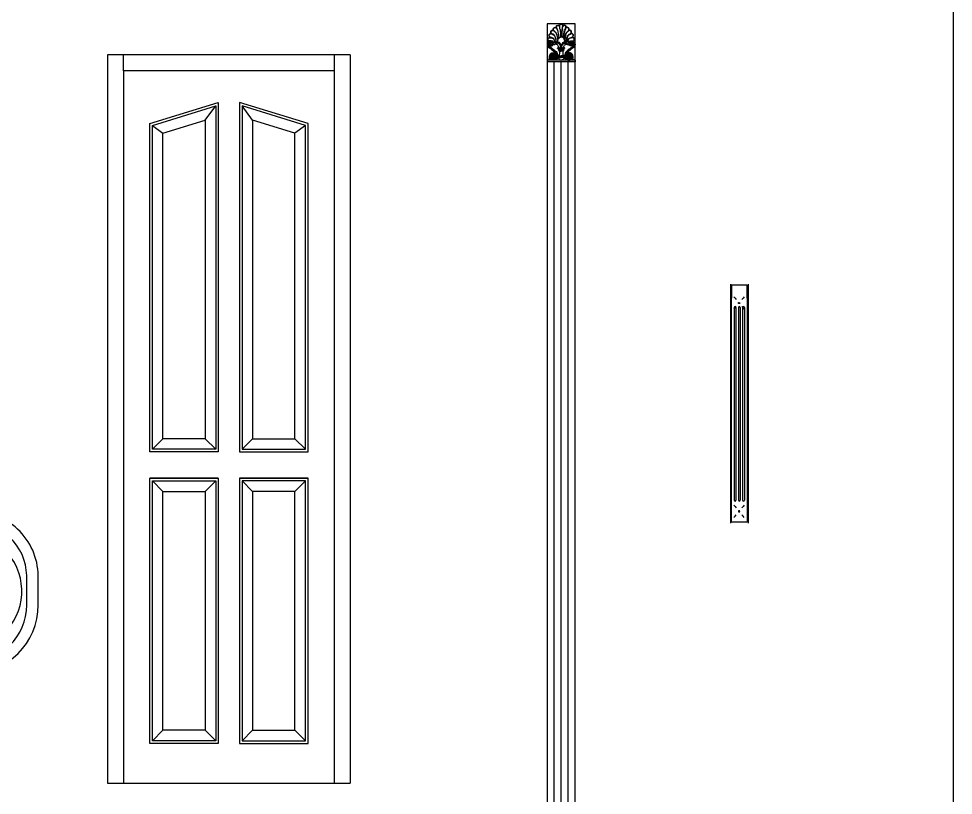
# Model space of a CAD drawing. Header units: millimetres. Extents: x 351279 to 387190, y -1289537 to -1277077.
# Drawn here: x 368363 to 371020, y -1283076 to -1280868 of the extents above; entities that cross this region are included whole.
import ezdxf

# ---------------------------------------------------------------- set-up
doc = ezdxf.new("R2010")
doc.units = ezdxf.units.MM
doc.header["$LTSCALE"] = 20
doc.layers.add('WALL', color=250, linetype='Continuous')
doc.layers.add('组9，电器', color=3, linetype='Continuous')

# ---------------------------------------------------------------- blocks, each defined once
blk = doc.blocks.new('fewgfd')
at = {"layer": '组9，电器', "color": 8}
for p, q in [((47478.1, 17347.4), (47947.9, 17347.4)), ((47947.9, 17347.4), (47478.1, 17347.4)), ((47947.9, 17314.8), (47478.1, 17314.8)), ((47645.3, 17287.8), (47519, 17161.9)), ((47652.2, 17205.7), (47645.4, 17286.6)), ((47656.7, 17204.8), (47681.4, 17282.6)), ((47758.3, 17277.8), (47817.6, 17206.6)), ((47648, 17255.7), (47527.5, 17153.3)), ((47766.6, 17259.1), (47674, 17259.1)), ((47753.6, 17274.7), (47813.3, 17203)), ((47798.6, 17259.1), (47773.9, 17259.1)), ((47817.6, 17206.6), (47813.3, 17203)), ((47282.9, 17166.1), (47282.9, 17082.7)), ((47315.5, 17166.1), (47315.5, 17082.7)), ((48110.6, 17082.7), (48110.6, 17166.1)), ((48143.1, 17082.7), (48143.1, 17166.1)), ((47798.6, 16975.9), (47627.4, 16975.9)), ((47478.1, 16920.1), (47947.9, 16920.1)), ((47478.1, 16887.5), (47947.9, 16887.5))]:
    blk.add_line(p, q, dxfattribs=at)
for centre, radius in [((47748.6, 17287.8), 13.9), ((47934.5, 17157.1), 46.5), ((47934.5, 17157.1), 37.2)]:
    blk.add_circle(centre, radius, dxfattribs=at)
for centre, radius, start, end in [((47466.5, 17164), 183.6, 86.7182, 179.4017), ((47959.6, 17164), 183.6, 0.5983, 93.2818), ((47466.7, 17164), 151.3, 85.6759, 179.1965), ((47487.3, 17128.7), 191.4, 45.2332, 76.5369), ((47663.9, 17287.8), 18.6, 332.7551, 191.0495), ((47748.6, 17287.8), 18.6, 313.189, 295.8617), ((47938.4, 17128.3), 191.4, 102.9515, 136.9099), ((47959.3, 17164), 151.3, 0.8035, 94.3241), ((47493.5, 17122), 164.3, 48.4937, 41.0023), ((47932.5, 17122), 164.3, 143.7922, 141.7961), ((47511.6, 17157.1), 46.5, 42.6902, 23.8997), ((47654.6, 17205.8), 2.38, 181.4952, 336.1215), ((47511.6, 17157.1), 37.2, 42.1343, 19.6159), ((47523, 17157.3), 6.06, 131.131, 318.1396), ((47478.1, 17082.7), 195.2, 180, 270), ((47478.1, 17082.7), 162.7, 180, 270), ((47947.9, 17082.7), 195.2, 270, 0), ((47947.9, 17082.7), 162.7, 270, 0), ((47487.3, 17106.2), 191.4, 283.4631, 317.0748), ((47938.4, 17106.7), 191.4, 223.0901, 257.0485)]:
    blk.add_arc(centre, radius, start, end, dxfattribs=at)
blk = doc.blocks.new('e2wewrewre')
at = {"color": 8}
for p, q in [((54413.6, 22285.3), (53723.6, 22285.3)), ((53723.6, 22285.3), (53723.6, 20215.3)), ((53768.6, 22240.3), (53768.6, 22285.3)), ((54368.6, 22240.3), (54368.6, 22285.3)), ((54413.6, 22285.3), (54413.6, 20215.3)), ((54368.6, 22240.3), (53768.6, 22240.3)), ((53768.6, 22240.3), (53768.6, 20215.3)), ((54368.6, 20215.3), (54368.6, 22240.3)), ((53843.6, 22090.3), (54038.6, 22150.3)), ((53851.1, 22084.8), (54031.1, 22140.2)), ((54001.1, 22099.6), (54031.1, 22140.2)), ((54031.1, 22140.2), (54031.1, 21164.1)), ((54038.6, 22150.3), (54038.6, 21156.6)), ((54293.6, 22090.3), (54098.6, 22150.3)), ((54098.6, 22150.3), (54098.6, 21156.6)), ((54286.1, 22084.8), (54106.1, 22140.2)), ((54136.1, 22099.6), (54106.1, 22140.2)), ((54106.1, 22140.2), (54106.1, 21164.1)), ((53843.6, 21156.6), (53843.6, 22090.3)), ((53881.1, 22062.6), (54001.1, 22099.6)), ((54001.1, 22099.6), (54001.1, 21194.1)), ((54256.1, 22062.6), (54136.1, 22099.6)), ((54136.1, 22099.6), (54136.1, 21194.1)), ((54293.6, 21156.6), (54293.6, 22090.3)), ((53851.1, 22084.8), (53881.1, 22062.6)), ((53851.1, 21164.1), (53851.1, 22084.8)), ((53881.1, 21194.1), (53881.1, 22062.6)), ((54286.1, 22084.8), (54256.1, 22062.6)), ((54256.1, 21194.1), (54256.1, 22062.6)), ((54286.1, 21164.1), (54286.1, 22084.8)), ((53881.1, 21194.1), (53851.1, 21164.1)), ((54001.1, 21194.1), (53881.1, 21194.1)), ((54001.1, 21194.1), (54031.1, 21164.1)), ((54136.1, 21194.1), (54106.1, 21164.1)), ((54136.1, 21194.1), (54256.1, 21194.1)), ((54256.1, 21194.1), (54286.1, 21164.1)), ((54038.6, 21156.6), (53843.6, 21156.6)), ((54038.6, 21156.6), (53843.6, 21156.6)), ((54031.1, 21164.1), (53851.1, 21164.1)), ((54098.6, 21156.6), (54293.6, 21156.6)), ((54098.6, 21156.6), (54293.6, 21156.6)), ((54106.1, 21164.1), (54286.1, 21164.1)), ((54038.6, 21081.6), (53843.6, 21081.6)), ((53843.6, 21081.6), (54038.6, 21081.6)), ((53843.6, 20327.8), (53843.6, 21081.6)), ((54038.6, 21081.6), (54038.6, 20327.8)), ((54098.6, 21081.6), (54098.6, 20327.8)), ((54098.6, 21081.6), (54293.6, 21081.6)), ((54293.6, 21081.6), (54098.6, 21081.6)), ((54293.6, 20327.8), (54293.6, 21081.6)), ((53851.1, 21074.1), (54031.1, 21074.1)), ((53881.1, 21044.1), (53851.1, 21074.1)), ((53851.1, 20335.3), (53851.1, 21074.1)), ((54001.1, 21044.1), (54031.1, 21074.1)), ((54031.1, 21074.1), (54031.1, 20335.3)), ((54286.1, 21074.1), (54106.1, 21074.1)), ((54136.1, 21044.1), (54106.1, 21074.1)), ((54106.1, 21074.1), (54106.1, 20335.3)), ((54256.1, 21044.1), (54286.1, 21074.1)), ((54286.1, 20335.3), (54286.1, 21074.1)), ((53881.1, 21044.1), (54001.1, 21044.1)), ((53881.1, 20365.3), (53881.1, 21044.1)), ((54001.1, 21044.1), (54001.1, 20365.3)), ((54256.1, 21044.1), (54136.1, 21044.1)), ((54136.1, 21044.1), (54136.1, 20365.3)), ((54256.1, 20365.3), (54256.1, 21044.1)), ((53881.1, 20365.3), (53851.1, 20335.3)), ((54001.1, 20365.3), (53881.1, 20365.3)), ((54001.1, 20365.3), (54031.1, 20335.3)), ((54136.1, 20365.3), (54106.1, 20335.3)), ((54136.1, 20365.3), (54256.1, 20365.3)), ((54256.1, 20365.3), (54286.1, 20335.3)), ((54031.1, 20335.3), (53851.1, 20335.3)), ((54106.1, 20335.3), (54286.1, 20335.3)), ((54038.6, 20327.8), (53843.6, 20327.8)), ((54038.6, 20327.8), (53843.6, 20327.8)), ((54098.6, 20327.8), (54293.6, 20327.8)), ((54098.6, 20327.8), (54293.6, 20327.8)), ((53723.6, 20215.3), (54413.6, 20215.3))]:
    blk.add_line(p, q, dxfattribs=at)
blk = doc.blocks.new('A$C12253739')
at = {"layer": 'WALL', "color": 7, "linetype": 'Continuous'}
for p, q in [((225, 210), (225, 200)), ((225, 210), (265, 210)), ((225, 200), (265, 200)), ((305, 210), (265, 210)), ((305, 200), (265, 200)), ((305, 210), (305, 200)), ((0, 30), (530, 30)), ((0, 30), (0, 0)), ((205, 100), (205, 80)), ((205, 100), (265, 100)), ((205, 80), (265, 80)), ((215, 110), (265, 110)), ((215, 110), (215, 100)), ((315, 110), (265, 110)), ((325, 100), (265, 100)), ((325, 80), (265, 80)), ((315, 110), (315, 100)), ((325, 100), (325, 80)), ((530, 30), (530, 0))]:
    blk.add_line(p, q, dxfattribs=at)
for centre in [(118, 100), (411, 100)]:
    blk.add_circle(centre, 10, dxfattribs=at)
for centre, start, end in [((129, 165), 327.3634, 19.9389), ((401, 165), 160.0611, 212.6366)]:
    blk.add_arc(centre, 102, start, end, dxfattribs=at)
for points in [[(242, 622), (238, 649), (233, 672), (229, 684), (237, 699), (249, 708), (265, 715)], [(288, 622), (292, 649), (297, 672), (301, 684), (293, 699), (281, 708), (265, 715)], [(100, 517), (80, 528), (72, 539), (67, 558), (70, 576), (84, 591), (103, 596), (117, 595)], [(185, 616), (173, 653), (173, 671), (185, 685), (205, 690), (223, 687), (230, 678)], [(345, 616), (357, 653), (357, 671), (345, 685), (325, 690), (307, 687), (300, 678)], [(430, 517), (450, 528), (458, 539), (463, 558), (460, 576), (446, 591), (427, 596), (413, 595)], [(40, 390), (17, 399), (13, 423), (27, 454), (47, 459), (62, 456)], [(123, 358), (119, 370), (114, 379), (107, 386), (94, 390), (76, 392), (59, 393), (42, 394), (30, 397), (23, 399), (19, 404), (17, 413), (18, 422), (19, 430), (23, 442), (27, 448), (35, 452), (48, 453), (64, 451), (76, 451)], [(63, 336), (65, 339), (63, 343), (59, 344), (52, 339), (50, 330), (55, 321), (71, 311), (81, 311), (96, 323), (100, 339), (97, 350), (90, 361), (80, 367), (65, 369), (52, 366), (39, 355), (33, 346), (30, 313), (43, 289), (60, 276), (90, 256), (115, 236), (150, 207), (181, 174), (199, 132), (205, 92), (195, 60), (180, 44), (158, 32), (115, 30), (74, 36), (47, 62), (47, 126), (62, 150), (89, 166), (130, 170), (162, 161), (179, 143), (189, 112), (167, 65)], [(40, 390), (72, 388), (107, 380), (121, 354)], [(42, 338), (44, 343), (48, 349), (56, 358), (69, 361)], [(195, 375), (202, 409), (214, 437), (237, 456), (265, 470)], [(335, 375), (328, 409), (316, 437), (293, 456), (265, 470)], [(467, 336), (465, 339), (467, 343), (471, 344), (478, 339), (480, 330), (475, 321), (459, 311), (449, 311), (434, 323), (430, 339), (433, 350), (440, 361), (450, 367), (465, 369), (478, 366), (491, 355), (497, 346), (500, 313), (487, 289), (470, 276), (440, 256), (415, 236), (380, 207), (349, 174), (331, 132), (325, 92), (335, 60), (350, 44), (372, 32), (415, 30), (456, 36), (483, 62), (483, 126), (468, 150), (441, 166), (400, 170), (368, 161), (351, 143), (341, 112), (363, 65)], [(407, 358), (411, 370), (416, 379), (423, 386), (436, 390), (454, 392), (471, 393), (488, 394), (500, 397), (507, 399), (511, 404), (513, 413), (512, 422), (511, 430), (507, 442), (503, 448), (495, 452), (482, 453), (466, 451), (454, 451)], [(490, 390), (458, 388), (423, 380), (409, 354)], [(488, 338), (486, 343), (482, 349), (474, 358), (461, 361)], [(490, 390), (513, 399), (517, 423), (503, 454), (483, 459), (468, 456)], [(196, 252), (194, 255), (195, 257), (225, 265), (226, 264), (232, 261), (235, 258), (237, 254), (239, 248), (241, 252)], [(196, 252), (198, 251), (199, 252), (201, 255), (201, 256), (202, 256), (203, 257), (204, 257), (206, 258)], [(241, 252), (242, 255), (245, 260), (250, 265), (255, 268), (261, 269), (265, 270)], [(265, 258), (265, 247), (260, 225), (248, 221)], [(289, 252), (288, 255), (285, 260), (280, 265), (275, 268), (269, 269), (265, 270)], [(265, 258), (265, 247), (270, 225), (282, 221)], [(334, 252), (336, 255), (335, 257), (305, 265), (304, 264), (298, 261), (295, 258), (293, 254), (291, 248), (289, 252)], [(334, 252), (332, 251), (331, 252), (329, 255), (329, 256), (328, 256), (327, 257), (326, 257), (324, 258)], [(0, 30), (30, 40), (39, 54), (41, 85)], [(109, 103), (92, 110), (74, 117), (65, 117), (61, 113), (59, 100)], [(109, 96), (92, 89), (74, 82), (65, 82), (61, 86), (59, 100)], [(101, 102), (87, 109), (79, 110), (70, 114), (67, 113), (65, 109), (63, 103), (62, 100)], [(101, 97), (87, 90), (79, 89), (70, 85), (67, 86), (65, 90), (63, 96), (62, 100)], [(109, 103), (92, 111), (75, 119), (68, 125), (68, 130), (76, 142)], [(109, 96), (92, 88), (75, 80), (68, 74), (68, 69), (76, 57)], [(104, 110), (90, 115), (83, 120), (74, 123), (73, 127), (74, 131), (77, 136), (79, 140)], [(104, 90), (90, 84), (83, 79), (74, 76), (73, 72), (74, 68), (77, 63), (79, 60)], [(115, 109), (107, 126), (99, 143), (93, 150), (88, 150), (76, 142)], [(115, 90), (107, 73), (99, 56), (93, 49), (88, 49), (76, 57)], [(108, 85), (103, 71), (98, 64), (95, 55), (91, 54), (87, 55), (82, 58), (78, 60)], [(108, 114), (103, 128), (98, 135), (95, 144), (91, 145), (87, 144), (82, 142), (78, 140)], [(115, 109), (108, 126), (101, 144), (101, 153), (105, 157), (118, 160)], [(115, 90), (108, 73), (101, 55), (101, 46), (105, 42), (118, 40)], [(116, 117), (109, 131), (108, 139), (104, 148), (105, 151), (109, 153), (115, 155), (119, 156)], [(116, 82), (109, 68), (108, 60), (104, 52), (105, 48), (109, 46), (115, 44), (118, 43)], [(121, 117), (128, 131), (129, 139), (133, 148), (132, 151), (128, 153), (122, 155), (118, 156)], [(121, 82), (128, 68), (129, 60), (133, 52), (132, 48), (128, 46), (122, 44), (118, 43)], [(122, 109), (129, 126), (136, 144), (136, 153), (132, 157), (118, 160)], [(122, 90), (129, 73), (136, 55), (136, 46), (132, 42), (118, 40)], [(122, 109), (130, 126), (138, 143), (144, 150), (149, 150), (161, 142)], [(122, 90), (130, 73), (138, 56), (144, 49), (149, 49), (161, 57)], [(128, 103), (145, 111), (162, 119), (169, 125), (169, 130), (161, 142)], [(128, 103), (145, 110), (163, 117), (172, 117), (176, 113), (179, 100)], [(128, 96), (145, 89), (163, 82), (172, 82), (176, 86), (179, 100)], [(128, 96), (145, 88), (162, 80), (169, 74), (169, 69), (161, 57)], [(129, 114), (134, 128), (139, 135), (142, 144), (146, 145), (150, 144), (155, 141), (159, 139)], [(129, 85), (134, 71), (139, 64), (142, 55), (146, 54), (150, 55), (155, 58), (158, 60)], [(133, 110), (147, 115), (154, 120), (163, 123), (164, 127), (163, 131), (160, 136), (158, 140)], [(133, 89), (147, 84), (154, 79), (163, 76), (164, 72), (163, 68), (160, 63), (158, 60)], [(136, 102), (150, 109), (158, 110), (167, 114), (170, 113), (172, 109), (174, 103), (175, 99)], [(136, 97), (150, 90), (158, 89), (167, 85), (170, 86), (172, 90), (174, 96), (175, 100)], [(215, 80), (218, 63), (233, 42), (249, 32), (265, 30)], [(315, 80), (312, 63), (297, 42), (281, 32), (265, 30)], [(402, 103), (385, 110), (367, 117), (358, 117), (354, 113), (351, 100)], [(402, 96), (385, 89), (367, 82), (358, 82), (354, 86), (351, 100)], [(394, 102), (380, 109), (372, 110), (363, 114), (360, 113), (358, 109), (356, 103), (355, 99)], [(394, 97), (380, 90), (372, 89), (363, 85), (360, 86), (358, 90), (356, 96), (355, 100)], [(402, 103), (385, 111), (368, 119), (361, 125), (361, 130), (369, 142)], [(402, 96), (385, 88), (368, 80), (361, 74), (361, 69), (369, 57)], [(397, 110), (383, 115), (376, 120), (367, 123), (366, 127), (367, 131), (370, 136), (372, 140)], [(397, 89), (383, 84), (376, 79), (367, 76), (366, 72), (367, 68), (370, 63), (372, 60)], [(408, 109), (400, 126), (392, 143), (386, 150), (381, 150), (369, 142)], [(408, 90), (400, 73), (392, 56), (386, 49), (381, 49), (369, 57)], [(401, 114), (396, 128), (391, 135), (388, 144), (384, 145), (380, 144), (375, 141), (371, 139)], [(401, 85), (396, 71), (391, 64), (388, 55), (384, 54), (380, 55), (375, 58), (371, 60)], [(408, 109), (401, 126), (394, 144), (394, 153), (398, 157), (411, 160)], [(408, 90), (401, 73), (394, 55), (394, 46), (398, 42), (411, 40)], [(409, 117), (402, 131), (401, 139), (397, 148), (398, 151), (402, 153), (408, 155), (411, 156)], [(409, 82), (402, 68), (401, 60), (397, 52), (398, 48), (402, 46), (408, 44), (412, 43)], [(415, 109), (422, 126), (429, 144), (429, 153), (425, 157), (411, 160)], [(414, 117), (421, 131), (422, 139), (426, 148), (425, 151), (421, 153), (415, 155), (411, 156)], [(415, 90), (422, 73), (429, 55), (429, 46), (425, 42), (411, 40)], [(414, 82), (421, 68), (422, 60), (426, 52), (425, 48), (421, 46), (415, 44), (411, 43)], [(415, 109), (423, 126), (431, 143), (437, 150), (442, 150), (454, 142)], [(415, 90), (423, 73), (431, 56), (437, 49), (442, 49), (454, 57)], [(421, 103), (438, 111), (455, 119), (462, 125), (462, 130), (454, 142)], [(421, 103), (438, 110), (456, 117), (465, 117), (469, 113), (471, 100)], [(421, 96), (438, 89), (456, 82), (465, 82), (469, 86), (471, 100)], [(421, 96), (438, 88), (455, 80), (462, 74), (462, 69), (454, 57)], [(422, 114), (427, 128), (432, 135), (435, 144), (439, 145), (443, 144), (448, 142), (451, 140)], [(422, 85), (427, 71), (432, 64), (435, 55), (439, 54), (443, 55), (448, 58), (452, 60)], [(426, 110), (440, 115), (447, 120), (456, 123), (457, 127), (456, 131), (453, 136), (451, 140)], [(426, 90), (440, 84), (447, 79), (456, 76), (457, 72), (456, 68), (453, 63), (451, 60)], [(429, 102), (443, 109), (451, 110), (460, 114), (463, 113), (465, 109), (467, 103), (468, 100)], [(429, 97), (443, 90), (451, 89), (460, 85), (463, 86), (465, 90), (467, 96), (468, 100)], [(530, 30), (500, 40), (491, 54), (489, 85)]]:
    blk.add_spline(points, degree=3, dxfattribs=at)
for points, knots in [([(256, 466), (256, 470), (255, 481), (256, 501), (257, 540), (251, 589), (243, 634), (240, 661), (236, 675), (233, 682), (233, 687), (236, 693), (241, 697), (250, 703), (258, 706), (264, 709), (265, 709)], [1.348894, 1.348894, 1.348894, 1.348894, 15.049892, 33.567458, 62.247083, 131.837196, 178.383965, 200.769508, 214.303109, 219.753665, 224.209351, 229.421198, 237.64027, 245.434759, 259.152953, 262.455852, 262.455852, 262.455852, 262.455852]), ([(274, 466), (274, 470), (275, 481), (274, 501), (273, 540), (279, 589), (287, 634), (290, 661), (294, 675), (297, 682), (297, 687), (294, 693), (289, 697), (280, 703), (272, 706), (266, 709), (265, 709)], [1.348894, 1.348894, 1.348894, 1.348894, 15.049892, 33.567458, 62.247083, 131.837196, 178.383965, 200.769508, 214.303109, 219.753665, 224.209351, 229.421198, 237.64027, 245.434759, 259.152953, 262.455852, 262.455852, 262.455852, 262.455852]), ([(75, 451), (68, 454), (51, 461), (32, 481), (33, 506), (42, 524), (54, 533), (65, 536), (71, 535), (74, 535)], [0, 0, 0, 0, 25.664775, 52.369952, 76.249522, 96.035196, 111.956427, 118.694742, 129.568939, 129.568939, 129.568939, 129.568939]), ([(172, 375), (172, 382), (172, 398), (166, 425), (160, 448), (152, 469), (145, 485), (135, 502), (124, 513), (110, 520), (95, 524), (82, 533), (76, 544), (72, 557), (75, 571), (83, 583), (99, 590), (112, 589), (120, 587), (122, 586)], [2.252036, 2.252036, 2.252036, 2.252036, 22.908836, 51.945726, 83.276643, 94.463174, 120.581829, 136.038499, 151.641839, 165.194759, 184.504463, 197.070712, 210.665059, 223.813095, 236.351536, 251.608601, 266.344062, 284.678008, 290.611801, 290.611801, 290.611801, 290.611801]), ([(138, 569), (133, 574), (121, 583), (114, 603), (111, 625), (126, 643), (150, 655), (166, 652), (174, 647)], [0, 0, 0, 0, 22.245277, 44.23342, 61.241128, 85.632442, 112.495229, 137.476347, 137.476347, 137.476347, 137.476347]), ([(205, 419), (204, 423), (202, 439), (197, 465), (188, 497), (181, 523), (170, 544), (158, 558), (144, 570), (132, 580), (124, 589), (121, 600), (117, 610), (117, 622), (123, 632), (132, 639), (139, 644), (147, 647), (153, 648), (163, 647), (172, 643), (175, 639), (177, 638)], [7.154431, 7.154431, 7.154431, 7.154431, 20.351191, 57.232641, 85.149584, 119.131702, 138.135378, 155.460819, 175.839491, 191.899392, 201.626063, 212.476555, 225.572999, 234.612278, 246.404395, 257.850173, 267.157253, 274.811689, 282.350253, 289.253706, 302.066295, 309.179103, 309.179103, 309.179103, 309.179103]), ([(138, 569), (147, 561), (171, 541), (186, 491), (197, 446), (201, 418), (203, 410)], [0, 0, 0, 0, 34.759933, 91.082733, 149.774177, 175.858764, 175.858764, 175.858764, 175.858764]), ([(227, 450), (226, 455), (224, 467), (220, 488), (216, 513), (212, 540), (207, 574), (194, 607), (181, 634), (178, 653), (175, 665), (181, 675), (189, 682), (199, 685), (208, 685), (216, 685), (224, 679), (230, 671), (234, 663), (236, 659), (237, 658)], [4.069235, 4.069235, 4.069235, 4.069235, 18.16522, 43.258161, 66.459061, 93.995746, 127.077835, 168.568631, 199.154219, 215.85905, 225.904773, 236.517718, 248.621343, 256.939384, 265.116616, 275.193638, 281.849739, 294.604747, 303.983457, 308.214974, 308.214974, 308.214974, 308.214974]), ([(185, 616), (192, 600), (206, 568), (211, 518), (219, 479), (223, 456), (224, 448)], [0, 0, 0, 0, 52.980632, 104.660205, 147.684761, 174.043773, 174.043773, 174.043773, 174.043773]), ([(242, 622), (245, 603), (250, 569), (255, 520), (251, 486), (253, 468), (253, 464)], [0, 0, 0, 0, 58.310811, 103.005415, 147.603566, 158.363993, 158.363993, 158.363993, 158.363993]), ([(288, 622), (285, 603), (280, 569), (275, 520), (279, 486), (277, 468), (277, 464)], [0, 0, 0, 0, 58.310811, 103.005415, 147.603566, 158.363993, 158.363993, 158.363993, 158.363993]), ([(303, 450), (304, 455), (306, 467), (310, 488), (314, 513), (318, 540), (323, 574), (336, 607), (349, 634), (352, 653), (355, 665), (349, 675), (341, 682), (331, 685), (322, 685), (314, 685), (306, 679), (300, 671), (296, 663), (294, 659), (293, 658)], [4.069235, 4.069235, 4.069235, 4.069235, 18.16522, 43.258161, 66.459061, 93.995746, 127.077835, 168.568631, 199.154219, 215.85905, 225.904773, 236.517718, 248.621343, 256.939384, 265.116616, 275.193638, 281.849739, 294.604747, 303.983457, 308.214974, 308.214974, 308.214974, 308.214974]), ([(345, 616), (338, 600), (324, 568), (319, 518), (311, 479), (307, 456), (306, 448)], [0, 0, 0, 0, 52.980632, 104.660205, 147.684761, 174.043773, 174.043773, 174.043773, 174.043773]), ([(325, 419), (326, 423), (328, 439), (333, 465), (342, 497), (349, 523), (360, 544), (372, 558), (386, 570), (398, 580), (406, 589), (409, 600), (413, 610), (413, 622), (407, 632), (398, 639), (391, 644), (383, 647), (377, 648), (367, 647), (358, 643), (355, 639), (353, 638)], [7.154431, 7.154431, 7.154431, 7.154431, 20.351191, 57.232641, 85.149584, 119.131702, 138.135378, 155.460819, 175.839491, 191.899392, 201.626063, 212.476555, 225.572999, 234.612278, 246.404395, 257.850173, 267.157253, 274.811689, 282.350253, 289.253706, 302.066295, 309.179103, 309.179103, 309.179103, 309.179103]), ([(392, 569), (383, 561), (359, 541), (344, 491), (333, 446), (329, 418), (327, 410)], [0, 0, 0, 0, 34.759933, 91.082733, 149.774177, 175.858764, 175.858764, 175.858764, 175.858764]), ([(392, 569), (397, 574), (409, 583), (416, 603), (419, 625), (404, 643), (380, 655), (364, 652), (356, 647)], [0, 0, 0, 0, 22.245277, 44.23342, 61.241128, 85.632442, 112.495229, 137.476347, 137.476347, 137.476347, 137.476347]), ([(358, 375), (358, 382), (358, 398), (364, 425), (370, 448), (378, 469), (385, 485), (395, 502), (406, 513), (420, 520), (435, 524), (448, 533), (454, 544), (458, 557), (455, 571), (447, 583), (431, 590), (418, 589), (410, 587), (408, 586)], [2.252036, 2.252036, 2.252036, 2.252036, 22.908836, 51.945726, 83.276643, 94.463174, 120.581829, 136.038499, 151.641839, 165.194759, 184.504463, 197.070712, 210.665059, 223.813095, 236.351536, 251.608601, 266.344062, 284.678008, 290.611801, 290.611801, 290.611801, 290.611801]), ([(455, 451), (462, 454), (479, 461), (498, 481), (497, 506), (488, 524), (476, 533), (465, 536), (459, 535), (456, 535)], [0, 0, 0, 0, 25.664775, 52.369952, 76.249522, 96.035196, 111.956427, 118.694742, 129.568939, 129.568939, 129.568939, 129.568939]), ([(63, 336), (60, 335), (55, 327), (77, 310), (100, 339), (72, 370), (40, 351), (34, 320), (57, 297), (97, 293), (120, 333), (108, 379), (63, 386), (21, 377), (-6, 331), (10, 275), (68, 247), (110, 208), (145, 181), (157, 166), (159, 163)], [0, 0, 0, 0, 6.79977, 28.14639, 52.928107, 85.476414, 115.30425, 144.072357, 165.322803, 207.921617, 242.374519, 288.75514, 323.344673, 366.637831, 411.089311, 466.26795, 519.411927, 595.466585, 640.229088, 651.062603, 651.062603, 651.062603, 651.062603]), ([(42, 338), (42, 336), (41, 335), (41, 332), (41, 330), (41, 327), (41, 326), (41, 323), (42, 322), (43, 320), (43, 319), (44, 317), (44, 316), (46, 314), (48, 312), (50, 310), (51, 309), (53, 308), (54, 307), (58, 305), (60, 304), (64, 302), (66, 302), (71, 301), (73, 301), (76, 301), (78, 301), (80, 301), (82, 301), (85, 301), (86, 301), (89, 302), (90, 303), (92, 303), (93, 304), (96, 306), (98, 307), (102, 311), (103, 314), (106, 318), (107, 320), (108, 323), (109, 325), (110, 328), (110, 329), (111, 332), (111, 334), (111, 337), (111, 338), (111, 341), (111, 342), (111, 346), (110, 349), (109, 353), (109, 355), (108, 358), (107, 359), (105, 362), (104, 364), (102, 367), (101, 369), (98, 371), (97, 372), (95, 374), (94, 374), (89, 377), (84, 378), (78, 380), (77, 380), (74, 380), (72, 380), (67, 380), (64, 380), (59, 380), (58, 380), (55, 380), (53, 379), (49, 379), (48, 379), (44, 378), (42, 377), (38, 376), (35, 375), (30, 372), (27, 370), (23, 367), (21, 365), (19, 363), (18, 361), (16, 358), (14, 356), (12, 353), (11, 351), (10, 348), (9, 346), (7, 341), (7, 339), (5, 333), (5, 330), (5, 323), (5, 320), (5, 313), (6, 309), (7, 304), (8, 303), (9, 299), (10, 297), (12, 294), (13, 292), (15, 289), (16, 288), (18, 285), (19, 284), (21, 281), (22, 280), (25, 277), (26, 275), (29, 273), (31, 271), (35, 269), (36, 268), (40, 265), (42, 264), (46, 262), (48, 260), (55, 256), (60, 253), (69, 247), (74, 244), (82, 238), (85, 235), (90, 231), (93, 229), (98, 224), (101, 222), (106, 218), (108, 216), (114, 211), (118, 207), (124, 202), (126, 200), (131, 197), (134, 195), (141, 189), (146, 185), (151, 179), (152, 178), (154, 176), (155, 176), (156, 174), (157, 173), (158, 172), (158, 172), (159, 171), (159, 171), (161, 169), (161, 168), (163, 167), (163, 166), (164, 164), (164, 164), (164, 163), (165, 163), (165, 162), (165, 162), (165, 162)], [21.050669, 21.050669, 21.050669, 21.050669, 25.532593, 25.532593, 30.604403, 30.604403, 35.210836, 35.210836, 39.683673, 39.683673, 42.885807, 42.885807, 46.08794, 46.08794, 52.650539, 52.650539, 56.636104, 56.636104, 60.621669, 60.621669, 68.592799, 68.592799, 75.200735, 75.200735, 81.808672, 81.808672, 86.081435, 86.081435, 90.354198, 90.354198, 95.460399, 95.460399, 99.03651, 99.03651, 102.61262, 102.61262, 109.764842, 109.764842, 120.041868, 120.041868, 126.450399, 126.450399, 131.096702, 131.096702, 135.743005, 135.743005, 141.306653, 141.306653, 145.344857, 145.344857, 149.38306, 149.38306, 157.459468, 157.459468, 162.649523, 162.649523, 167.839578, 167.839578, 174.108392, 174.108392, 180.377206, 180.377206, 184.73368, 184.73368, 189.090154, 189.090154, 202.741045, 202.741045, 207.59408, 207.59408, 212.447114, 212.447114, 222.153184, 222.153184, 227.143851, 227.143851, 232.134518, 232.134518, 238.059481, 238.059481, 243.984445, 243.984445, 252.114642, 252.114642, 262.975636, 262.975636, 268.559037, 268.559037, 274.142439, 274.142439, 281.069878, 281.069878, 286.711562, 286.711562, 292.353246, 292.353246, 301.795444, 301.795444, 311.237643, 311.237643, 321.864834, 321.864834, 332.492025, 332.492025, 337.945354, 337.945354, 343.963781, 343.963781, 349.982208, 349.982208, 355.16156, 355.16156, 360.340912, 360.340912, 365.746164, 365.746164, 372.288148, 372.288148, 378.830133, 378.830133, 385.563001, 385.563001, 392.29587, 392.29587, 399.573651, 399.573651, 416.535123, 416.535123, 433.496594, 433.496594, 445.195313, 445.195313, 455.281325, 455.281325, 465.367337, 465.367337, 474.751743, 474.751743, 489.464294, 489.464294, 498.76664, 498.76664, 508.068985, 508.068985, 526.673677, 526.673677, 530.48836, 530.48836, 534.303043, 534.303043, 537.05677, 537.05677, 538.699461, 538.699461, 540.342152, 540.342152, 543.627534, 543.627534, 546.912916, 546.912916, 547.864936, 547.864936, 548.816956, 548.816956, 549.595037, 549.595037, 549.595037, 549.595037]), ([(59, 344), (58, 344), (57, 344), (55, 344), (54, 344), (53, 343), (52, 343), (51, 342), (51, 342), (49, 341), (48, 340), (47, 337), (47, 336), (46, 333), (46, 332), (46, 330), (46, 329), (47, 326), (48, 324), (49, 321), (50, 319), (52, 317), (53, 316), (57, 313), (59, 311), (64, 309), (67, 308), (71, 307), (73, 307), (76, 307), (78, 307), (81, 307), (82, 308), (85, 308), (86, 309), (89, 310), (90, 310), (93, 312), (94, 313), (96, 316), (97, 317), (99, 320), (100, 321), (101, 324), (102, 325), (103, 329), (104, 332), (104, 336), (104, 337), (104, 340), (104, 341), (103, 344), (102, 346), (102, 348), (101, 349), (101, 351), (101, 351), (100, 353), (99, 355), (98, 357), (98, 358), (97, 360), (96, 361), (95, 362), (94, 363), (92, 364), (91, 365), (88, 367), (87, 368), (85, 369), (83, 370), (80, 371), (77, 372), (71, 373), (69, 373), (63, 373), (60, 373), (55, 372), (53, 371), (50, 369), (48, 369), (45, 366), (43, 365), (40, 363), (39, 361), (36, 358), (35, 357), (33, 354), (32, 353), (30, 350), (30, 348), (28, 345), (28, 344), (27, 341), (27, 340), (26, 338), (26, 337), (25, 333), (25, 331), (25, 327), (25, 326), (25, 323), (25, 321), (26, 319), (26, 317), (26, 314), (27, 311), (28, 305), (29, 303), (31, 298), (32, 297), (34, 294), (34, 293), (36, 291), (37, 290), (40, 287), (42, 285), (46, 282), (48, 280), (51, 277), (53, 276), (58, 273), (60, 272), (66, 268), (68, 267), (73, 263), (76, 262), (81, 258), (83, 257), (87, 253), (89, 252), (96, 247), (100, 243), (107, 238), (109, 235), (116, 230), (120, 227), (128, 220), (132, 217), (140, 211), (143, 208), (149, 203), (151, 201), (156, 196), (159, 194), (164, 189), (166, 187), (171, 181), (173, 179), (177, 173), (180, 169), (183, 164), (184, 162), (186, 157), (187, 155), (190, 148), (192, 143), (194, 136), (195, 133), (197, 125), (199, 120), (200, 111), (201, 108), (201, 101), (201, 98), (201, 93), (201, 90), (200, 85), (199, 82), (198, 76), (196, 73), (193, 67), (192, 64), (189, 60), (188, 58), (184, 55), (183, 53), (179, 50), (178, 49), (174, 46), (173, 45), (169, 43), (167, 41), (163, 39), (161, 38), (157, 37), (155, 36), (152, 35), (150, 34), (147, 34), (146, 34), (143, 34), (141, 33), (137, 34), (135, 34), (131, 34), (129, 34), (125, 34), (123, 34), (119, 34), (117, 34), (112, 34), (109, 34), (104, 34), (102, 35), (96, 35), (93, 35), (88, 36), (86, 37), (83, 38), (81, 38), (77, 39), (76, 40), (72, 42), (71, 42), (68, 44), (67, 45), (63, 48), (61, 50), (57, 55), (56, 57), (53, 61), (52, 63), (50, 67), (49, 69), (47, 73), (47, 75), (45, 79), (45, 81), (45, 84), (44, 86), (44, 92), (44, 95), (45, 101), (45, 103), (46, 110), (47, 114), (50, 122), (51, 125), (53, 130), (55, 132), (57, 137), (59, 139), (62, 144), (64, 146), (68, 150), (70, 152), (75, 155), (77, 157), (83, 160), (86, 161), (93, 163), (96, 164), (102, 165), (105, 166), (113, 167), (118, 167), (127, 166), (130, 166), (135, 166), (136, 165), (140, 165), (141, 165), (146, 164), (150, 163), (154, 161), (156, 160), (158, 158), (160, 158), (164, 155), (166, 152), (170, 148), (172, 146), (175, 142), (176, 140), (179, 134), (181, 130), (183, 123), (184, 120), (184, 115), (184, 114), (184, 111), (184, 109), (183, 105), (183, 103), (181, 98), (181, 96), (179, 92), (178, 90), (177, 88)], [1.212948, 1.212948, 1.212948, 1.212948, 3.500534, 3.500534, 5.49549, 5.49549, 6.818703, 6.818703, 8.141916, 8.141916, 11.594876, 11.594876, 15.047835, 15.047835, 17.795924, 17.795924, 20.544012, 20.544012, 26.360519, 26.360519, 30.609818, 30.609818, 34.859117, 34.859117, 43.357715, 43.357715, 50.299484, 50.299484, 55.472116, 55.472116, 59.496002, 59.496002, 63.519888, 63.519888, 67.459133, 67.459133, 71.110077, 71.110077, 75.911055, 75.911055, 80.712033, 80.712033, 84.877012, 84.877012, 89.041991, 89.041991, 97.371948, 97.371948, 100.37499, 100.37499, 103.378032, 103.378032, 109.384116, 109.384116, 111.499987, 111.499987, 113.615859, 113.615859, 117.847602, 117.847602, 121.095703, 121.095703, 123.547505, 123.547505, 125.999306, 125.999306, 130.902908, 130.902908, 134.777207, 134.777207, 138.651506, 138.651506, 146.400104, 146.400104, 154.542694, 154.542694, 162.685284, 162.685284, 168.229086, 168.229086, 173.772888, 173.772888, 179.37762, 179.37762, 184.982353, 184.982353, 190.615118, 190.615118, 195.145317, 195.145317, 199.675516, 199.675516, 204.636866, 204.636866, 207.791868, 207.791868, 210.946869, 210.946869, 217.256873, 217.256873, 222.333824, 222.333824, 226.125689, 226.125689, 229.917554, 229.917554, 237.501284, 237.501284, 246.193043, 246.193043, 251.322925, 251.322925, 255.230815, 255.230815, 259.138704, 259.138704, 266.954482, 266.954482, 273.965848, 273.965848, 280.977215, 280.977215, 289.846334, 289.846334, 299.217341, 299.217341, 308.588348, 308.588348, 316.819603, 316.819603, 325.050859, 325.050859, 341.513369, 341.513369, 351.079334, 351.079334, 366.846493, 366.846493, 382.613651, 382.613651, 395.59864, 395.59864, 405.950303, 405.950303, 416.301966, 416.301966, 426.731015, 426.731015, 437.160063, 437.160063, 449.512771, 449.512771, 457.246885, 457.246885, 464.980999, 464.980999, 480.449228, 480.449228, 487.673267, 487.673267, 505.263893, 505.263893, 514.982097, 514.982097, 524.7003, 524.7003, 532.742456, 532.742456, 540.784611, 540.784611, 552.231771, 552.231771, 560.741098, 560.741098, 568.164433, 568.164433, 575.587769, 575.587769, 582.424692, 582.424692, 588.420842, 588.420842, 595.346022, 595.346022, 602.271202, 602.271202, 607.93194, 607.93194, 613.590687, 613.590687, 618.132321, 618.132321, 622.673955, 622.673955, 630.335998, 630.335998, 635.557834, 635.557834, 641.791139, 641.791139, 648.024445, 648.024445, 655.733156, 655.733156, 663.441868, 663.441868, 673.069088, 673.069088, 678.804309, 678.804309, 684.53953, 684.53953, 690.306598, 690.306598, 695.29983, 695.29983, 700.293061, 700.293061, 710.279525, 710.279525, 718.646758, 718.646758, 725.113892, 725.113892, 731.581025, 731.581025, 738.770881, 738.770881, 744.349033, 744.349033, 749.927184, 749.927184, 761.083487, 761.083487, 767.785686, 767.785686, 781.190084, 781.190084, 791.26729, 791.26729, 799.568962, 799.568962, 807.870634, 807.870634, 816.606064, 816.606064, 825.341493, 825.341493, 834.749091, 834.749091, 845.15184, 845.15184, 855.554589, 855.554589, 864.12556, 864.12556, 880.803887, 880.803887, 889.946982, 889.946982, 895.07245, 895.07245, 900.197918, 900.197918, 910.448854, 910.448854, 915.670917, 915.670917, 920.892981, 920.892981, 931.337107, 931.337107, 938.53501, 938.53501, 945.732914, 945.732914, 960.12872, 960.12872, 969.656633, 969.656633, 973.761057, 973.761057, 980.123837, 980.123837, 986.486617, 986.486617, 993.907712, 993.907712, 1000.643804, 1000.643804, 1000.643804, 1000.643804]), ([(144, 370), (144, 374), (143, 386), (139, 405), (131, 424), (120, 439), (105, 449), (89, 454), (74, 456), (62, 463), (48, 470), (36, 487), (39, 504), (46, 518), (55, 527), (65, 530), (74, 529), (79, 527), (82, 527)], [2.541152, 2.541152, 2.541152, 2.541152, 14.965274, 39.260941, 60.963536, 76.633982, 93.786617, 116.081487, 125.130115, 138.729443, 156.800192, 173.657409, 194.689881, 206.989978, 219.609985, 229.803992, 237.684201, 246.430145, 246.430145, 246.430145, 246.430145]), ([(75, 451), (88, 448), (113, 443), (136, 410), (139, 384), (140, 369), (140, 368)], [0, 0, 0, 0, 37.387381, 73.068571, 112.610701, 115.726994, 115.726994, 115.726994, 115.726994]), ([(100, 517), (110, 514), (128, 506), (148, 472), (162, 430), (168, 394), (168, 375), (168, 375)], [0, 0, 0, 0, 29.136296, 60.929999, 111.886409, 165.868018, 167.670353, 167.670353, 167.670353, 167.670353]), ([(257, 268), (257, 289), (250, 312), (235, 337), (223, 346), (194, 361), (148, 349), (138, 317), (111, 326), (119, 373), (207, 379), (240, 357), (253, 338), (262, 317), (263, 270)], [32.577937, 32.577937, 32.577937, 32.577937, 58.732408, 89.038919, 130.741761, 168.5869, 179.040632, 192.874874, 209.109553, 236.303436, 293.908263, 341.5918, 381.260168, 416.473481, 416.473481, 416.473481, 416.473481]), ([(273, 268), (273, 289), (280, 312), (295, 337), (307, 346), (336, 361), (381, 349), (392, 317), (419, 327), (411, 373), (323, 380), (290, 357), (277, 338), (268, 317), (267, 270)], [32.585116, 32.585116, 32.585116, 32.585116, 58.732408, 89.038919, 130.741761, 168.5869, 179.040632, 192.874874, 209.109553, 236.303436, 293.908263, 341.5918, 381.260168, 416.47094, 416.47094, 416.47094, 416.47094]), ([(471, 344), (472, 344), (473, 344), (475, 344), (476, 344), (477, 343), (478, 343), (479, 342), (479, 342), (481, 341), (482, 340), (483, 337), (483, 336), (484, 333), (484, 332), (484, 330), (484, 329), (483, 326), (482, 324), (481, 321), (480, 319), (478, 317), (477, 316), (473, 313), (471, 311), (466, 309), (463, 308), (459, 307), (457, 307), (454, 307), (452, 307), (449, 307), (448, 308), (445, 308), (444, 309), (441, 310), (440, 310), (437, 312), (436, 313), (434, 316), (433, 317), (431, 320), (430, 321), (429, 324), (428, 325), (427, 329), (426, 332), (426, 336), (426, 337), (426, 340), (426, 341), (427, 344), (428, 346), (428, 348), (429, 349), (429, 351), (429, 351), (430, 353), (431, 355), (432, 357), (432, 358), (433, 360), (434, 361), (435, 362), (436, 363), (438, 364), (439, 365), (442, 367), (443, 368), (445, 369), (447, 370), (450, 371), (453, 372), (459, 373), (461, 373), (467, 373), (470, 373), (475, 372), (477, 371), (480, 369), (482, 369), (485, 366), (487, 365), (490, 363), (491, 361), (494, 358), (495, 357), (497, 354), (498, 353), (500, 350), (500, 348), (502, 345), (502, 344), (503, 341), (503, 340), (504, 338), (504, 337), (505, 333), (505, 331), (505, 327), (505, 326), (505, 323), (505, 321), (504, 319), (504, 317), (504, 314), (503, 311), (502, 305), (501, 303), (499, 298), (498, 297), (496, 294), (496, 293), (494, 291), (493, 290), (490, 287), (488, 285), (484, 282), (482, 280), (479, 277), (477, 276), (472, 273), (470, 272), (464, 268), (462, 267), (457, 263), (454, 262), (449, 258), (447, 257), (443, 253), (441, 252), (434, 247), (430, 243), (423, 238), (421, 235), (414, 230), (410, 227), (402, 220), (398, 217), (390, 211), (387, 208), (381, 203), (379, 201), (374, 196), (371, 194), (366, 189), (364, 187), (359, 181), (357, 179), (353, 173), (350, 169), (347, 164), (346, 162), (344, 157), (343, 155), (340, 148), (338, 143), (336, 136), (335, 133), (333, 125), (331, 120), (330, 111), (329, 108), (329, 101), (329, 98), (329, 93), (329, 90), (330, 85), (331, 82), (332, 76), (334, 73), (337, 67), (338, 64), (341, 60), (342, 58), (346, 55), (347, 53), (351, 50), (352, 49), (356, 46), (357, 45), (361, 43), (363, 41), (367, 39), (369, 38), (373, 37), (375, 36), (378, 35), (380, 34), (383, 34), (384, 34), (387, 34), (389, 33), (393, 34), (395, 34), (399, 34), (401, 34), (405, 34), (407, 34), (411, 34), (413, 34), (418, 34), (421, 34), (426, 34), (428, 35), (434, 35), (437, 35), (442, 36), (444, 37), (447, 38), (449, 38), (453, 39), (454, 40), (458, 42), (459, 42), (462, 44), (463, 45), (467, 48), (469, 50), (473, 55), (474, 57), (477, 61), (478, 63), (480, 67), (481, 69), (483, 73), (483, 75), (485, 79), (485, 81), (485, 84), (486, 86), (486, 92), (486, 95), (485, 101), (485, 103), (484, 110), (483, 114), (480, 122), (479, 125), (477, 130), (475, 132), (473, 137), (471, 139), (468, 144), (466, 146), (462, 150), (460, 152), (455, 155), (453, 157), (447, 160), (444, 161), (437, 163), (434, 164), (428, 165), (425, 166), (417, 167), (412, 167), (403, 166), (400, 166), (395, 166), (394, 165), (390, 165), (389, 165), (384, 164), (380, 163), (376, 161), (374, 160), (372, 158), (370, 158), (366, 155), (364, 152), (360, 148), (358, 146), (355, 142), (354, 140), (351, 134), (349, 130), (347, 123), (346, 120), (346, 115), (346, 114), (346, 111), (346, 109), (347, 105), (347, 103), (349, 98), (349, 96), (351, 92), (352, 90), (353, 88)], [1.212948, 1.212948, 1.212948, 1.212948, 3.500534, 3.500534, 5.49549, 5.49549, 6.818703, 6.818703, 8.141916, 8.141916, 11.594876, 11.594876, 15.047835, 15.047835, 17.795924, 17.795924, 20.544012, 20.544012, 26.360519, 26.360519, 30.609818, 30.609818, 34.859117, 34.859117, 43.357715, 43.357715, 50.299484, 50.299484, 55.472116, 55.472116, 59.496002, 59.496002, 63.519888, 63.519888, 67.459133, 67.459133, 71.110077, 71.110077, 75.911055, 75.911055, 80.712033, 80.712033, 84.877012, 84.877012, 89.041991, 89.041991, 97.371948, 97.371948, 100.37499, 100.37499, 103.378032, 103.378032, 109.384116, 109.384116, 111.499987, 111.499987, 113.615859, 113.615859, 117.847602, 117.847602, 121.095703, 121.095703, 123.547505, 123.547505, 125.999306, 125.999306, 130.902908, 130.902908, 134.777207, 134.777207, 138.651506, 138.651506, 146.400104, 146.400104, 154.542694, 154.542694, 162.685284, 162.685284, 168.229086, 168.229086, 173.772888, 173.772888, 179.37762, 179.37762, 184.982353, 184.982353, 190.615118, 190.615118, 195.145317, 195.145317, 199.675516, 199.675516, 204.636866, 204.636866, 207.791868, 207.791868, 210.946869, 210.946869, 217.256873, 217.256873, 222.333824, 222.333824, 226.125689, 226.125689, 229.917554, 229.917554, 237.501284, 237.501284, 246.193043, 246.193043, 251.322925, 251.322925, 255.230815, 255.230815, 259.138704, 259.138704, 266.954482, 266.954482, 273.965848, 273.965848, 280.977215, 280.977215, 289.846334, 289.846334, 299.217341, 299.217341, 308.588348, 308.588348, 316.819603, 316.819603, 325.050859, 325.050859, 341.513369, 341.513369, 351.079334, 351.079334, 366.846493, 366.846493, 382.613651, 382.613651, 395.59864, 395.59864, 405.950303, 405.950303, 416.301966, 416.301966, 426.731015, 426.731015, 437.160063, 437.160063, 449.512771, 449.512771, 457.246885, 457.246885, 464.980999, 464.980999, 480.449228, 480.449228, 487.673267, 487.673267, 505.263893, 505.263893, 514.982097, 514.982097, 524.7003, 524.7003, 532.742456, 532.742456, 540.784611, 540.784611, 552.231771, 552.231771, 560.741098, 560.741098, 568.164433, 568.164433, 575.587769, 575.587769, 582.424692, 582.424692, 588.420842, 588.420842, 595.346022, 595.346022, 602.271202, 602.271202, 607.93194, 607.93194, 613.590687, 613.590687, 618.132321, 618.132321, 622.673955, 622.673955, 630.335998, 630.335998, 635.557834, 635.557834, 641.791139, 641.791139, 648.024445, 648.024445, 655.733156, 655.733156, 663.441868, 663.441868, 673.069088, 673.069088, 678.804309, 678.804309, 684.53953, 684.53953, 690.306598, 690.306598, 695.29983, 695.29983, 700.293061, 700.293061, 710.279525, 710.279525, 718.646758, 718.646758, 725.113892, 725.113892, 731.581025, 731.581025, 738.770881, 738.770881, 744.349033, 744.349033, 749.927184, 749.927184, 761.083487, 761.083487, 767.785686, 767.785686, 781.190084, 781.190084, 791.26729, 791.26729, 799.568962, 799.568962, 807.870634, 807.870634, 816.606064, 816.606064, 825.341493, 825.341493, 834.749091, 834.749091, 845.15184, 845.15184, 855.554589, 855.554589, 864.12556, 864.12556, 880.803887, 880.803887, 889.946982, 889.946982, 895.07245, 895.07245, 900.197918, 900.197918, 910.448854, 910.448854, 915.670917, 915.670917, 920.892981, 920.892981, 931.337107, 931.337107, 938.53501, 938.53501, 945.732914, 945.732914, 960.12872, 960.12872, 969.656633, 969.656633, 973.761057, 973.761057, 980.123837, 980.123837, 986.486617, 986.486617, 993.907712, 993.907712, 1000.643804, 1000.643804, 1000.643804, 1000.643804]), ([(430, 517), (420, 514), (402, 506), (382, 472), (368, 430), (362, 394), (362, 375), (362, 375)], [0, 0, 0, 0, 29.136296, 60.929999, 111.886409, 165.868018, 167.670353, 167.670353, 167.670353, 167.670353]), ([(488, 338), (488, 336), (489, 335), (489, 332), (489, 330), (489, 327), (489, 326), (489, 323), (488, 322), (487, 320), (487, 319), (486, 317), (486, 316), (484, 314), (482, 312), (480, 310), (479, 309), (477, 308), (476, 307), (472, 305), (470, 304), (466, 302), (464, 302), (459, 301), (457, 301), (454, 301), (452, 301), (450, 301), (448, 301), (445, 301), (444, 301), (441, 302), (440, 303), (438, 303), (437, 304), (434, 306), (432, 307), (428, 311), (427, 314), (424, 318), (423, 320), (422, 323), (421, 325), (420, 328), (420, 329), (419, 332), (419, 334), (419, 337), (419, 338), (419, 341), (419, 342), (419, 346), (420, 349), (421, 353), (421, 355), (422, 358), (423, 359), (425, 362), (426, 364), (428, 367), (429, 369), (432, 371), (433, 372), (435, 374), (436, 374), (441, 377), (446, 378), (451, 380), (453, 380), (456, 380), (458, 380), (463, 380), (466, 380), (471, 380), (472, 380), (475, 380), (477, 379), (481, 379), (482, 379), (486, 378), (488, 377), (492, 376), (495, 375), (500, 372), (503, 370), (507, 367), (509, 365), (511, 363), (512, 361), (514, 358), (516, 356), (518, 353), (519, 351), (520, 348), (521, 346), (523, 341), (523, 339), (525, 333), (525, 330), (525, 323), (525, 320), (525, 313), (524, 309), (523, 304), (522, 303), (521, 299), (520, 297), (518, 294), (517, 292), (515, 289), (514, 288), (512, 285), (511, 284), (509, 281), (508, 280), (505, 277), (504, 275), (501, 273), (499, 271), (495, 269), (494, 268), (490, 265), (488, 264), (484, 262), (482, 260), (475, 256), (470, 253), (461, 247), (456, 244), (448, 238), (445, 235), (440, 231), (437, 229), (432, 224), (429, 222), (424, 218), (422, 216), (416, 211), (412, 207), (406, 202), (404, 200), (399, 197), (396, 195), (389, 189), (384, 185), (379, 179), (378, 178), (376, 176), (375, 176), (374, 174), (373, 173), (372, 172), (372, 172), (371, 171), (371, 171), (369, 169), (369, 168), (367, 167), (367, 166), (366, 164), (366, 164), (366, 163), (365, 163), (365, 162), (365, 162), (365, 162)], [21.050669, 21.050669, 21.050669, 21.050669, 25.532593, 25.532593, 30.604403, 30.604403, 35.210836, 35.210836, 39.683673, 39.683673, 42.885807, 42.885807, 46.08794, 46.08794, 52.650539, 52.650539, 56.636104, 56.636104, 60.621669, 60.621669, 68.592799, 68.592799, 75.200735, 75.200735, 81.808672, 81.808672, 86.081435, 86.081435, 90.354198, 90.354198, 95.460399, 95.460399, 99.03651, 99.03651, 102.61262, 102.61262, 109.764842, 109.764842, 120.041868, 120.041868, 126.450399, 126.450399, 131.096702, 131.096702, 135.743005, 135.743005, 141.306653, 141.306653, 145.344857, 145.344857, 149.38306, 149.38306, 157.459468, 157.459468, 162.649523, 162.649523, 167.839578, 167.839578, 174.108392, 174.108392, 180.377206, 180.377206, 184.73368, 184.73368, 189.090154, 189.090154, 202.741045, 202.741045, 207.59408, 207.59408, 212.447114, 212.447114, 222.153184, 222.153184, 227.143851, 227.143851, 232.134518, 232.134518, 238.059481, 238.059481, 243.984445, 243.984445, 252.114642, 252.114642, 262.975636, 262.975636, 268.559037, 268.559037, 274.142439, 274.142439, 281.069878, 281.069878, 286.711562, 286.711562, 292.353246, 292.353246, 301.795444, 301.795444, 311.237643, 311.237643, 321.864834, 321.864834, 332.492025, 332.492025, 337.945354, 337.945354, 343.963781, 343.963781, 349.982208, 349.982208, 355.16156, 355.16156, 360.340912, 360.340912, 365.746164, 365.746164, 372.288148, 372.288148, 378.830133, 378.830133, 385.563001, 385.563001, 392.29587, 392.29587, 399.573651, 399.573651, 416.535123, 416.535123, 433.496594, 433.496594, 445.195313, 445.195313, 455.281325, 455.281325, 465.367337, 465.367337, 474.751743, 474.751743, 489.464294, 489.464294, 498.76664, 498.76664, 508.068985, 508.068985, 526.673677, 526.673677, 530.48836, 530.48836, 534.303043, 534.303043, 537.05677, 537.05677, 538.699461, 538.699461, 540.342152, 540.342152, 543.627534, 543.627534, 546.912916, 546.912916, 547.864936, 547.864936, 548.816956, 548.816956, 549.595037, 549.595037, 549.595037, 549.595037]), ([(467, 336), (470, 335), (475, 327), (453, 310), (430, 339), (458, 370), (490, 351), (496, 320), (473, 297), (433, 293), (410, 333), (422, 379), (467, 386), (509, 377), (536, 331), (520, 275), (462, 247), (420, 208), (385, 181), (373, 166), (371, 163)], [0, 0, 0, 0, 6.79977, 28.14639, 52.928107, 85.476414, 115.30425, 144.072357, 165.322803, 207.921617, 242.374519, 288.75514, 323.344673, 366.637831, 411.089311, 466.26795, 519.411927, 595.466585, 640.229088, 651.062603, 651.062603, 651.062603, 651.062603]), ([(386, 370), (386, 374), (387, 386), (391, 405), (399, 424), (410, 439), (425, 449), (441, 454), (456, 456), (468, 463), (482, 470), (494, 487), (491, 504), (484, 518), (475, 527), (465, 530), (456, 529), (451, 527), (448, 527)], [2.541152, 2.541152, 2.541152, 2.541152, 14.965274, 39.260941, 60.963536, 76.633982, 93.786617, 116.081487, 125.130115, 138.729443, 156.800192, 173.657409, 194.689881, 206.989978, 219.609985, 229.803992, 237.684201, 246.430145, 246.430145, 246.430145, 246.430145]), ([(455, 451), (442, 448), (417, 443), (394, 410), (391, 384), (390, 369), (390, 368)], [0, 0, 0, 0, 37.387381, 73.068571, 112.610701, 115.726994, 115.726994, 115.726994, 115.726994]), ([(254, 267), (255, 284), (252, 297), (246, 315), (236, 328), (226, 340), (213, 348), (198, 352), (182, 353), (167, 350), (155, 343), (147, 335), (144, 327), (138, 322), (134, 322), (132, 322)], [8.358879, 8.358879, 8.358879, 8.358879, 34.330793, 47.214738, 66.576303, 82.264393, 95.47823, 110.787736, 127.349715, 145.256887, 156.11854, 167.244579, 176.650076, 182.382805, 189.242133, 189.242133, 189.242133, 189.242133]), ([(218, 266), (217, 273), (212, 289), (206, 311), (186, 326), (168, 330), (150, 330), (143, 321), (137, 321), (133, 322), (132, 322)], [24.367316, 24.367316, 24.367316, 24.367316, 44.409933, 75.012072, 90.580038, 113.563644, 133.16831, 135.897266, 145.625974, 149.367349, 149.367349, 149.367349, 149.367349]), ([(201, 254), (206, 255), (214, 255), (219, 246), (220, 235), (212, 221), (221, 213), (225, 210)], [2.200652, 2.200652, 2.200652, 2.200652, 17.280429, 23.8442, 30.519798, 49.914341, 63.761774, 63.761774, 63.761774, 63.761774]), ([(206, 258), (208, 258), (218, 259), (224, 258), (230, 256), (233, 253), (237, 249), (238, 246), (239, 243), (241, 248), (242, 251), (246, 258), (253, 262), (260, 261), (264, 259), (265, 258)], [10.682872, 10.682872, 10.682872, 10.682872, 16.187423, 25.385953, 33.580982, 38.576061, 45.946704, 49.410587, 50.111959, 53.094224, 57.6798, 65.65538, 72.93234, 81.794321, 85.559554, 85.559554, 85.559554, 85.559554]), ([(232, 250), (233, 248), (235, 246), (238, 241), (239, 230), (235, 221), (226, 220)], [0, 0, 0, 0, 4.866224, 11.200802, 16.374454, 18.54518, 18.54518, 18.54518, 18.54518]), ([(247, 251), (245, 249), (240, 244), (239, 237), (240, 232), (241, 229)], [0, 0, 0, 0, 9.309413, 19.371084, 20.071496, 20.071496, 20.071496, 20.071496]), ([(324, 258), (322, 258), (312, 259), (306, 258), (300, 256), (297, 253), (293, 249), (292, 246), (291, 243), (289, 248), (288, 251), (284, 258), (277, 262), (270, 261), (266, 259), (265, 258)], [10.682872, 10.682872, 10.682872, 10.682872, 16.187423, 25.385953, 33.580982, 38.576061, 45.946704, 49.410587, 50.111959, 53.094224, 57.6798, 65.65538, 72.93234, 81.794321, 85.559554, 85.559554, 85.559554, 85.559554]), ([(276, 267), (275, 284), (277, 297), (284, 315), (294, 328), (304, 340), (317, 348), (331, 353), (348, 353), (363, 350), (375, 343), (382, 335), (386, 327), (391, 322), (396, 322), (398, 322)], [8.369742, 8.369742, 8.369742, 8.369742, 34.330793, 47.214738, 66.576303, 82.264393, 95.47823, 110.787736, 127.349715, 145.256887, 156.11854, 167.244579, 176.650076, 182.382805, 189.242133, 189.242133, 189.242133, 189.242133]), ([(283, 251), (285, 249), (290, 244), (291, 237), (290, 232), (289, 229)], [0, 0, 0, 0, 9.309413, 19.371084, 20.071496, 20.071496, 20.071496, 20.071496]), ([(298, 250), (297, 248), (295, 246), (292, 241), (292, 230), (295, 221), (305, 220)], [0, 0, 0, 0, 4.866224, 11.200802, 16.374454, 18.54518, 18.54518, 18.54518, 18.54518]), ([(329, 254), (324, 255), (316, 255), (311, 246), (310, 235), (318, 221), (309, 213), (305, 210)], [2.200652, 2.200652, 2.200652, 2.200652, 17.280429, 23.8442, 30.519798, 49.914341, 63.761774, 63.761774, 63.761774, 63.761774]), ([(312, 266), (313, 273), (318, 289), (324, 311), (344, 326), (362, 330), (380, 330), (386, 321), (393, 321), (397, 322), (398, 322)], [24.367316, 24.367316, 24.367316, 24.367316, 44.409933, 75.012072, 90.580038, 113.563644, 133.16831, 135.897266, 145.625974, 149.367349, 149.367349, 149.367349, 149.367349]), ([(171, 81), (171, 81), (171, 81), (169, 80), (168, 79), (167, 78)], [1009.951251, 1009.951251, 1009.951251, 1009.951251, 1010.68424, 1010.68424, 1015.638223, 1015.638223, 1015.638223, 1015.638223]), ([(359, 81), (359, 81), (359, 81), (361, 80), (362, 79), (363, 78)], [1009.951251, 1009.951251, 1009.951251, 1009.951251, 1010.68424, 1010.68424, 1015.638223, 1015.638223, 1015.638223, 1015.638223])]:
    blk.add_open_spline(points, degree=3, knots=knots, dxfattribs=at)
blk = doc.blocks.new('egcbdbcv')
for points in [[(186591.6, 9561.6), (186600.4, 9551.8), (186609.1, 9542)], [(186666.2, 9561.6), (186657.4, 9551.8), (186648.6, 9542)], [(186591.6, 9474.3), (186600.4, 9484.2), (186609.1, 9494)], [(186666.2, 9474.3), (186657.4, 9484.2), (186648.6, 9494)]]:
    blk.add_lwpolyline(points)
blk.add_circle((186628.9, 9518), 4.52)
blk = doc.blocks.new('mjnrtrturt')
for p, q in [((422109, -1291932.9), (422109, -1292612.9)), ((422159, -1291932.9), (422159, -1292612.9))]:
    blk.add_line(p, q)
at = {"color": 8}
blk.add_line((422156, -1292610.1), (422112, -1292610.1), dxfattribs=at)
for points in [[(422156, -1291972.8), (422156, -1291935.9), (422112, -1291935.9), (422112, -1291972.8)], [(422112, -1292610.1), (422112, -1291972.8)], [(422156, -1291972.8), (422156, -1292610.1)], [(422119.5, -1291999.5), (422119.5, -1292547.4)], [(422124.5, -1291999.5), (422124.5, -1292547.4)], [(422131.5, -1291999.5), (422131.5, -1292547.4)], [(422136.5, -1291999.5), (422136.5, -1292547.4)], [(422143.5, -1291999.5), (422143.5, -1292547.4)], [(422148.5, -1291999.5), (422148.5, -1292547.4)]]:
    blk.add_lwpolyline(points, dxfattribs=at)
for centre, start, end in [((422122, -1291999.5), 0, 180), ((422134, -1291999.5), 0, 180), ((422146, -1291999.5), 0, 180), ((422122, -1292547.4), 180, 0), ((422134, -1292547.4), 180, 0), ((422146, -1292547.4), 180, 0)]:
    blk.add_arc(centre, 2.5, start, end, dxfattribs=at)
at = {"xscale": 0.4000000000232831, "yscale": 0.4000000000232831, "zscale": 0.4000000000232831, "rotation": 180}
blk.add_blockref('egcbdbcv', (496784.8, -1288179.6), dxfattribs=at)
at = {"extrusion": (0, 0, -1), "xscale": 0.4000000000232831, "yscale": 0.4000000000232831, "zscale": -0.4}
blk.add_blockref('egcbdbcv', (-496784.8, -1296386.4), dxfattribs=at)

msp = doc.modelspace()

# ---------------------------------------------------------------- linework, layer by layer
at = {"color": 1}
for p, q in [((369945.352, -1280882.812), (369865.352, -1280882.812)), ((369865.352, -1280882.812), (369865.352, -1283222.812)), ((369945.352, -1283222.812), (369945.352, -1280882.812)), ((369945.102, -1280990.006), (369865.602, -1280990.006)), ((369885.352, -1283222.812), (369885.352, -1280990.006)), ((369905.352, -1283222.812), (369905.352, -1280990.006)), ((369925.352, -1283222.812), (369925.352, -1280990.006))]:
    msp.add_line(p, q, dxfattribs=at)
at = {"color": 3}
msp.add_lwpolyline([(360254.336, -1277099.727), (371020.391, -1277099.727), (371020.391, -1284364.805), (360254.336, -1284364.805)], close=True, dxfattribs=at)
at = {"color": 1, "lineweight": 18}
msp.add_lwpolyline([(369865.352, -1280882.812), (369945.352, -1280882.812), (369945.352, -1283222.812), (369865.352, -1283222.812)], close=True, dxfattribs=at)

# ---------------------------------------------------------------- block references
at = {"color": 1, "xscale": -0.1500000000232831, "yscale": 0.1499999999068677, "zscale": 0.15}
msp.add_blockref('A$C12253739', (369945.102, -1280990.006), dxfattribs=at)
at = {"color": 8}
msp.add_blockref('e2wewrewre', (314891.74, -1303256.237), dxfattribs=at)
msp.add_blockref('mjnrtrturt', (-51722.109, 10310.625))
at = {"color": 5}
msp.add_blockref('fewgfd', (320274.753, -1299617.357), dxfattribs=at)

doc.saveas('drawing.dxf')
